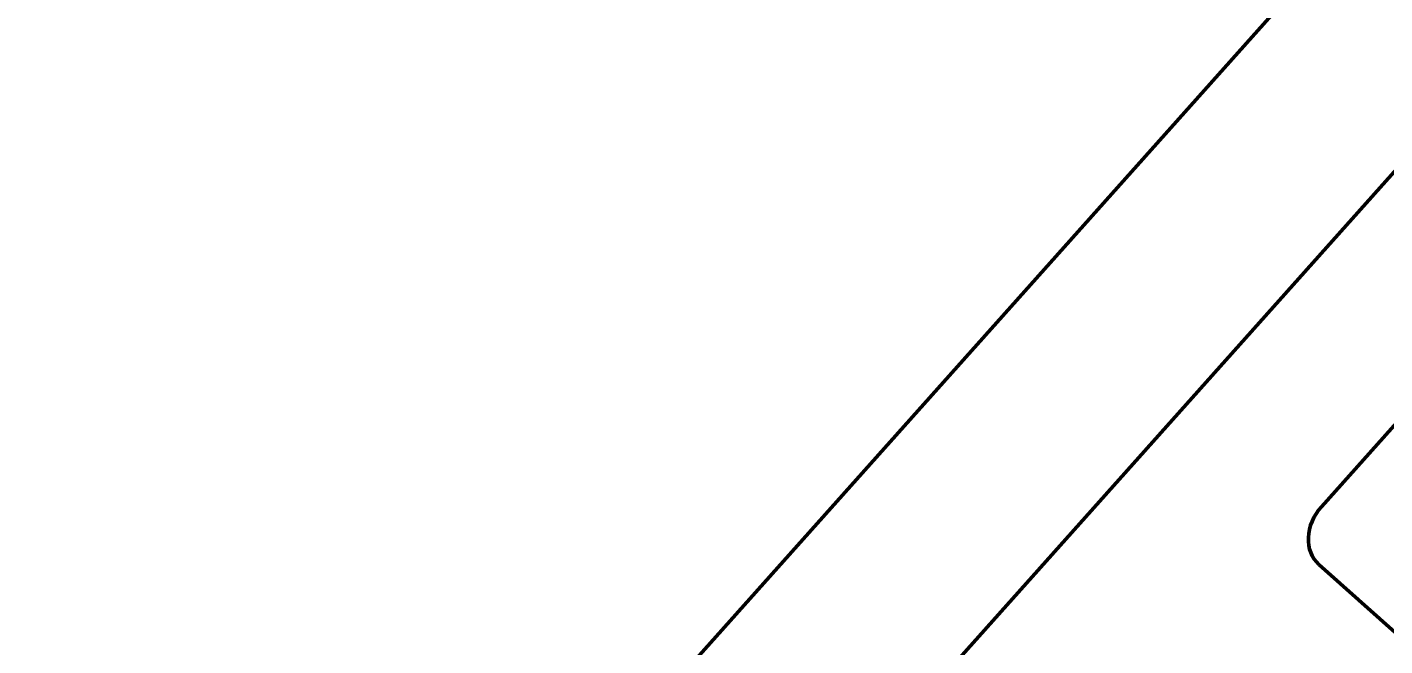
# Model space of a CAD drawing. Header units: inches. Extents: x 3110 to 5380, y 935 to 5515.
# Drawn here: x 4234.5 to 4292.8, y 1276.8 to 1303.4 of the extents above; entities that cross this region are included whole.
import ezdxf

# ---------------------------------------------------------------- set-up
doc = ezdxf.new("R2010")
doc.units = ezdxf.units.IN
doc.header["$MEASUREMENT"] = 0
for name, color, linetype, lineweight in [('AM_0', 7, 'Continuous', 30), ('AM_5', 92, 'Continuous', 15), ('Visibile (ISO)', 7, 'Continuous', 50)]:
    doc.layers.add(name, color=color, linetype=linetype, lineweight=lineweight)
doc.styles.get("Standard").update_dxf_attribs({"font": 'ROMANS.SHX'})
doc.dimstyles.new('AM_ANSI$0', dxfattribs={"dimtxt": 0.12, "dimasz": 0.12, "dimexe": 0.1, "dimexo": 0.05, "dimgap": 0.06, "dimtad": 0, "dimtih": 1, "dimtoh": 1, "dimdec": 4, "dimzin": 7, "dimdsep": 46, "dimtxsty": 'Standard', "dimcen": 0, "dimclrd": 256, "dimclre": 256, "dimclrt": 140, "dimadec": 0, "dimazin": 2, "dimtp": 0.1, "dimtm": 0.1, "dimtfac": 0.71, "dimtdec": 4, "dimtofl": 0, "dimtmove": 0, "dimatfit": 3, "dimfxl": 1, "dimtolj": 1, "dimtzin": 7, "dimlwd": -1, "dimlwe": -1, "dimarcsym": 1})

# ---------------------------------------------------------------- blocks, each defined once
blk = doc.blocks.new('_ClosedBlank')
at = {"layer": 'AM_0', "color": 0, "lineweight": -2}
for p, q in [((-1, 0.16667), (0, 0)), ((-1, 0.16667), (-1, -0.16667)), ((0, 0), (-1, -0.16667))]:
    blk.add_line(p, q, dxfattribs=at)
blk = doc.blocks.new('*D33')
at = {"layer": 'AM_5', "linetype": 'ByBlock', "transparency": 16777216}
for p, q in [((4421.186, 2159.668), (3326.444, 2159.668)), ((3326.544, 2089.668), (3326.544, 1696.983)), ((3326.544, 1174.299), (3326.544, 1566.983)), ((4232.494, 1104.299), (3326.444, 1104.299))]:
    blk.add_line(p, q, dxfattribs=at)
at = {"layer": 'Defpoints', "color": 0, "transparency": 16777216}
for p in [(4421.236, 2159.668), (3326.544, 1104.299), (4232.544, 1104.299)]:
    blk.add_point(p, dxfattribs=at)
at = {"layer": 'AM_5', "transparency": 16777216, "xscale": 70, "yscale": 70, "zscale": 70}
for p, rotation in [((3326.544, 2159.668), 90), ((3326.544, 1104.299), 270)]:
    blk.add_blockref('_ClosedBlank', p, dxfattribs=dict(at, rotation=rotation))
at = {"layer": 'AM_5', "color": 140, "transparency": 16777216, "insert": (3326.544, 1631.983), "char_height": 70, "attachment_point": 5}
blk.add_mtext('\\A1;1055', dxfattribs=at)

msp = doc.modelspace()

# ---------------------------------------------------------------- linework, layer by layer
at = {"layer": 'Visibile (ISO)'}
for p, q in [((4216.99484, 1224.49651), (4295.05037, 1311.81448)), ((4254.83744, 1254.19233), (4296.63767, 1300.95278)), ((4290.112, 1282.75004), (4295.55343, 1288.83718)), ((4295.47696, 1275.37888), (4290.00497, 1280.27041))]:
    msp.add_line(p, q, dxfattribs=at)
msp.add_ellipse((4291.28457, 1281.70186), major_axis=(-1.2796, -1.43144), ratio=0.81915204, start_param=4.71238898, end_param=6.28318531, dxfattribs=at)

# ---------------------------------------------------------------- dimensions: what is measured, and where the dimension line sits
at = {"layer": 'AM_5'}
dim = msp.add_linear_dim(base=(3326.54379, 1104.29855), p1=(4421.23587, 2159.66759), p2=(4232.54408, 1104.29855), angle=270, text='1055', dimstyle='AM_ANSI$0', override={"dimtxt": 70, "dimasz": 70, "dimgap": 30, "dimblk1": 'ClosedBlank', "dimblk2": 'ClosedBlank', "dimsah": 1}, dxfattribs=at)
dim.commit()
dim.dimension.update_dxf_attribs({"geometry": '*D33', "text_midpoint": (3326.54379, 1631.98307)})

doc.saveas('drawing.dxf')
